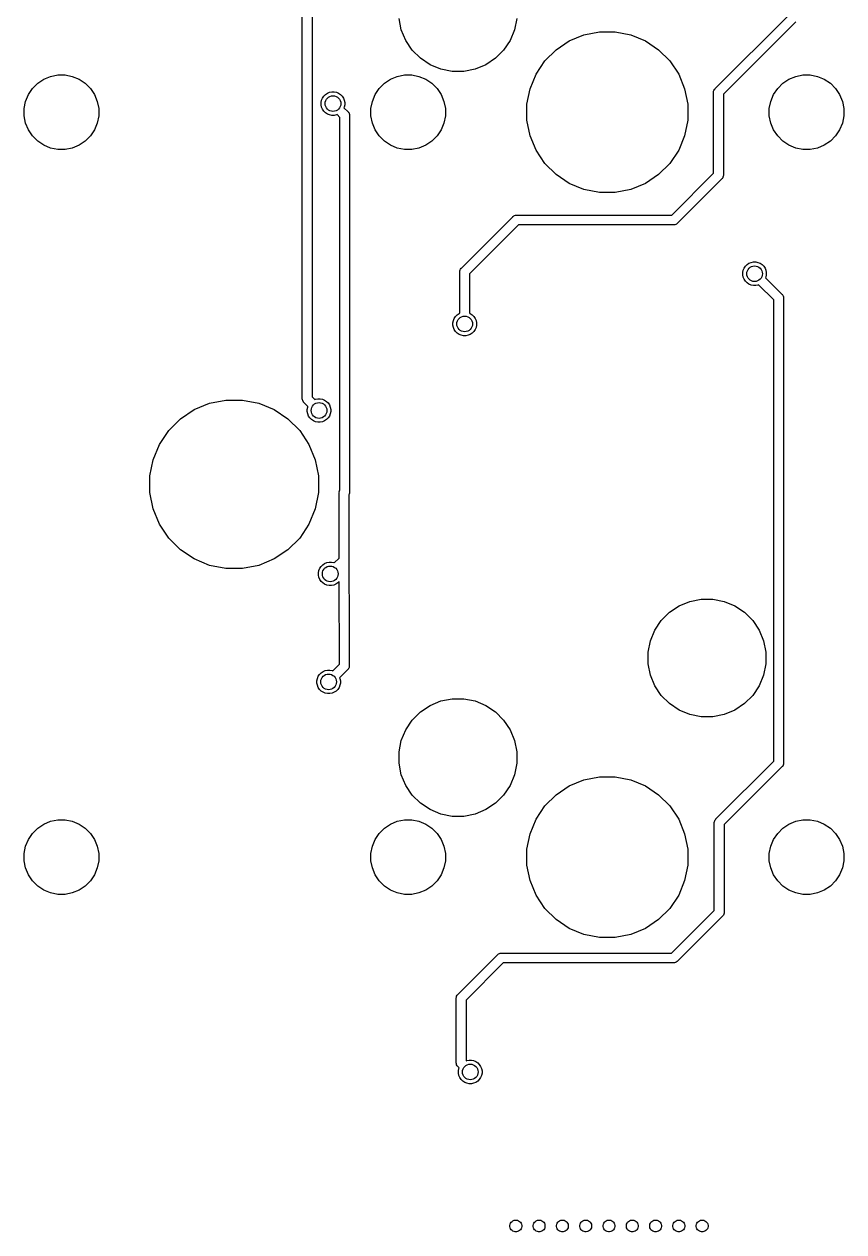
# Model space of a CAD drawing. Extents: x 0.5 to 11.1, y -4 to -0.9.
# Drawn here: x 10.305 to 11.128, y -3.281 to -2.068 of the extents above; entities that cross this region are included whole.
import ezdxf

# ---------------------------------------------------------------- set-up
doc = ezdxf.new("R2010")
doc.units = 0
doc.header["$MEASUREMENT"] = 0
doc.layers.add('BLACK', color=7, linetype='CONTINUOUS')

msp = doc.modelspace()

# ---------------------------------------------------------------- linework, layer by layer
at = {"layer": 'BLACK', "linetype": 'CONTINUOUS'}
for p, q in [((10.5841, -2.44397), (10.5841, -1.87173)), ((10.594, -1.87353), (10.594, -2.44217)), ((10.9986, -2.13277), (11.0714, -2.05997)), ((10.6835, -2.07372), (10.6813, -2.06231)), ((10.688, -2.08447), (10.6835, -2.07372)), ((10.7971, -2.07372), (10.7927, -2.08447)), ((10.7994, -2.06231), (10.7971, -2.07372)), ((11.0796, -2.06566), (11.0068, -2.13846)), ((10.6945, -2.09414), (10.688, -2.08447)), ((10.7927, -2.08447), (10.7862, -2.09414)), ((10.8389, -2.09381), (10.8521, -2.08497)), ((10.8521, -2.08497), (10.8668, -2.07889)), ((10.8668, -2.07889), (10.8824, -2.07579)), ((10.8824, -2.07579), (10.8983, -2.07579)), ((10.8983, -2.07579), (10.9139, -2.07889)), ((10.9139, -2.07889), (10.9286, -2.08497)), ((10.9286, -2.08497), (10.9418, -2.09381)), ((10.7027, -2.10237), (10.6945, -2.09414)), ((10.7862, -2.09414), (10.778, -2.10237)), ((10.8276, -2.10505), (10.8389, -2.09381)), ((10.9418, -2.09381), (10.953, -2.10505)), ((10.7124, -2.10883), (10.7027, -2.10237)), ((10.7231, -2.11328), (10.7124, -2.10883)), ((10.7683, -2.10883), (10.7576, -2.11328)), ((10.778, -2.10237), (10.7683, -2.10883)), ((10.8188, -2.11827), (10.8276, -2.10505)), ((10.953, -2.10505), (10.9619, -2.11827)), ((10.3246, -2.12335), (10.3314, -2.12053)), ((10.3314, -2.12053), (10.3386, -2.11909)), ((10.3386, -2.11909), (10.346, -2.11909)), ((10.346, -2.11909), (10.3532, -2.12053)), ((10.3532, -2.12053), (10.36, -2.12335)), ((10.6726, -2.12335), (10.6794, -2.12053)), ((10.6794, -2.12053), (10.6867, -2.11909)), ((10.6867, -2.11909), (10.694, -2.11909)), ((10.694, -2.11909), (10.7012, -2.12053)), ((10.7012, -2.12053), (10.7081, -2.12335)), ((10.7345, -2.11555), (10.7231, -2.11328)), ((10.7462, -2.11555), (10.7345, -2.11555)), ((10.7576, -2.11328), (10.7462, -2.11555)), ((10.8127, -2.13295), (10.8188, -2.11827)), ((10.9619, -2.11827), (10.9679, -2.13295)), ((11.0726, -2.12335), (11.0794, -2.12053)), ((11.0794, -2.12053), (11.0867, -2.11909)), ((11.0867, -2.11909), (11.094, -2.11909)), ((11.094, -2.11909), (11.1012, -2.12053)), ((11.1012, -2.12053), (11.1081, -2.12335)), ((10.3092, -2.13878), (10.3133, -2.13265)), ((10.3133, -2.13265), (10.3185, -2.12744)), ((10.3185, -2.12744), (10.3246, -2.12335)), ((10.36, -2.12335), (10.3661, -2.12744)), ((10.3661, -2.12744), (10.3714, -2.13265)), ((10.3714, -2.13265), (10.3754, -2.13878)), ((10.6572, -2.13878), (10.6613, -2.13265)), ((10.6613, -2.13265), (10.6665, -2.12744)), ((10.6665, -2.12744), (10.6726, -2.12335)), ((10.7081, -2.12335), (10.7142, -2.12744)), ((10.7142, -2.12744), (10.7194, -2.13265)), ((10.7194, -2.13265), (10.7235, -2.13878)), ((10.8096, -2.14855), (10.8127, -2.13295)), ((10.9679, -2.13295), (10.971, -2.14855)), ((10.9973, -2.13452), (10.9978, -2.13367)), ((10.9978, -2.13367), (10.9984, -2.13292)), ((10.9984, -2.13292), (10.9986, -2.13277)), ((11.0572, -2.13878), (11.0613, -2.13265)), ((11.0613, -2.13265), (11.0665, -2.12744)), ((11.0665, -2.12744), (11.0726, -2.12335)), ((11.1081, -2.12335), (11.1142, -2.12744)), ((11.1142, -2.12744), (11.1194, -2.13265)), ((11.1194, -2.13265), (11.1235, -2.13878)), ((10.3049, -2.15281), (10.3063, -2.14559)), ((10.3063, -2.14559), (10.3092, -2.13878)), ((10.3754, -2.13878), (10.3783, -2.14559)), ((10.3783, -2.14559), (10.3797, -2.15281)), ((10.6031, -2.14667), (10.6035, -2.14439)), ((10.6035, -2.14439), (10.6044, -2.14224)), ((10.6044, -2.14224), (10.6057, -2.14031)), ((10.6057, -2.14031), (10.6073, -2.13866)), ((10.6073, -2.13866), (10.6093, -2.13737)), ((10.6093, -2.13737), (10.6114, -2.13648)), ((10.6114, -2.13648), (10.6137, -2.13602)), ((10.6137, -2.13602), (10.616, -2.13602)), ((10.616, -2.13602), (10.6183, -2.13648)), ((10.6183, -2.13648), (10.6205, -2.13737)), ((10.6205, -2.13737), (10.6224, -2.13866)), ((10.6224, -2.13866), (10.624, -2.14031)), ((10.624, -2.14031), (10.6253, -2.14224)), ((10.6253, -2.14224), (10.6262, -2.14439)), ((10.6262, -2.14439), (10.6267, -2.14667)), ((10.6529, -2.15281), (10.6544, -2.14559)), ((10.6544, -2.14559), (10.6572, -2.13878)), ((10.7235, -2.13878), (10.7263, -2.14559)), ((10.7263, -2.14559), (10.7277, -2.15281)), ((10.9969, -2.13618), (10.997, -2.13545)), ((10.9969, -2.13642), (10.9969, -2.13618)), ((10.9969, -2.13618), (10.9969, -2.13618)), ((10.9969, -2.13666), (10.9969, -2.13642)), ((10.9969, -2.21784), (10.9969, -2.13666)), ((10.997, -2.13545), (10.9973, -2.13452)), ((11.0068, -2.13846), (11.0068, -2.21964)), ((11.0529, -2.15281), (11.0544, -2.14559)), ((11.0544, -2.14559), (11.0572, -2.13878)), ((11.1235, -2.13878), (11.1263, -2.14559)), ((11.1263, -2.14559), (11.1277, -2.15281)), ((10.3049, -2.16018), (10.3049, -2.15281)), ((10.3797, -2.15281), (10.3797, -2.16018)), ((10.6031, -2.149), (10.6031, -2.14667)), ((10.6035, -2.15128), (10.6031, -2.149)), ((10.6044, -2.15343), (10.6035, -2.15128)), ((10.6057, -2.15536), (10.6044, -2.15343)), ((10.6073, -2.15701), (10.6057, -2.15536)), ((10.6093, -2.1583), (10.6073, -2.15701)), ((10.6114, -2.15919), (10.6093, -2.1583)), ((10.6262, -2.15128), (10.6259, -2.15195)), ((10.6259, -2.15195), (10.63, -2.156)), ((10.6267, -2.149), (10.6262, -2.15128)), ((10.6267, -2.14667), (10.6267, -2.149)), ((10.63, -2.156), (10.6302, -2.15615)), ((10.6302, -2.15615), (10.6303, -2.15634)), ((10.6303, -2.15634), (10.6308, -2.1569)), ((10.6308, -2.1569), (10.6311, -2.15747)), ((10.6311, -2.15747), (10.6312, -2.15775)), ((10.6312, -2.15775), (10.6315, -2.15868)), ((10.6315, -2.15868), (10.6316, -2.1594)), ((10.6529, -2.16018), (10.6529, -2.15281)), ((10.7277, -2.15281), (10.7277, -2.16018)), ((10.8096, -2.16445), (10.8096, -2.14855)), ((10.971, -2.14855), (10.971, -2.16445)), ((11.0529, -2.16018), (11.0529, -2.15281)), ((11.1277, -2.15281), (11.1277, -2.16018)), ((10.3063, -2.16741), (10.3049, -2.16018)), ((10.3092, -2.17421), (10.3063, -2.16741)), ((10.3783, -2.16741), (10.3754, -2.17421)), ((10.3797, -2.16018), (10.3783, -2.16741)), ((10.6137, -2.15965), (10.6114, -2.15919)), ((10.616, -2.15965), (10.6137, -2.15965)), ((10.6183, -2.15919), (10.616, -2.15965)), ((10.619, -2.15891), (10.6183, -2.15919)), ((10.6218, -2.16168), (10.619, -2.15891)), ((10.6218, -2.53607), (10.6218, -2.16168)), ((10.6316, -2.1594), (10.6316, -2.1594)), ((10.6316, -2.1594), (10.6316, -2.15965)), ((10.6316, -2.15965), (10.6316, -2.15989)), ((10.6316, -2.15989), (10.6316, -2.53775)), ((10.6544, -2.16741), (10.6529, -2.16018)), ((10.6572, -2.17421), (10.6544, -2.16741)), ((10.7263, -2.16741), (10.7235, -2.17421)), ((10.7277, -2.16018), (10.7263, -2.16741)), ((10.8127, -2.18004), (10.8096, -2.16445)), ((10.971, -2.16445), (10.9679, -2.18004)), ((11.0544, -2.16741), (11.0529, -2.16018)), ((11.0572, -2.17421), (11.0544, -2.16741)), ((11.1263, -2.16741), (11.1235, -2.17421)), ((11.1277, -2.16018), (11.1263, -2.16741)), ((10.3133, -2.18034), (10.3092, -2.17421)), ((10.3185, -2.18555), (10.3133, -2.18034)), ((10.3714, -2.18034), (10.3661, -2.18555)), ((10.3754, -2.17421), (10.3714, -2.18034)), ((10.6613, -2.18034), (10.6572, -2.17421)), ((10.6665, -2.18555), (10.6613, -2.18034)), ((10.7194, -2.18034), (10.7142, -2.18555)), ((10.7235, -2.17421), (10.7194, -2.18034)), ((10.8188, -2.19473), (10.8127, -2.18004)), ((10.9679, -2.18004), (10.9619, -2.19473)), ((11.0613, -2.18034), (11.0572, -2.17421)), ((11.0665, -2.18555), (11.0613, -2.18034)), ((11.1194, -2.18034), (11.1142, -2.18555)), ((11.1235, -2.17421), (11.1194, -2.18034)), ((10.3246, -2.18964), (10.3185, -2.18555)), ((10.3314, -2.19246), (10.3246, -2.18964)), ((10.3386, -2.1939), (10.3314, -2.19246)), ((10.346, -2.1939), (10.3386, -2.1939)), ((10.3532, -2.19246), (10.346, -2.1939)), ((10.36, -2.18964), (10.3532, -2.19246)), ((10.3661, -2.18555), (10.36, -2.18964)), ((10.6726, -2.18964), (10.6665, -2.18555)), ((10.6794, -2.19246), (10.6726, -2.18964)), ((10.6867, -2.1939), (10.6794, -2.19246)), ((10.694, -2.1939), (10.6867, -2.1939)), ((10.7012, -2.19246), (10.694, -2.1939)), ((10.7081, -2.18964), (10.7012, -2.19246)), ((10.7142, -2.18555), (10.7081, -2.18964)), ((10.8276, -2.20794), (10.8188, -2.19473)), ((10.9619, -2.19473), (10.953, -2.20794)), ((11.0726, -2.18964), (11.0665, -2.18555)), ((11.0794, -2.19246), (11.0726, -2.18964)), ((11.0867, -2.1939), (11.0794, -2.19246)), ((11.094, -2.1939), (11.0867, -2.1939)), ((11.1012, -2.19246), (11.094, -2.1939)), ((11.1081, -2.18964), (11.1012, -2.19246)), ((11.1142, -2.18555), (11.1081, -2.18964)), ((10.8389, -2.21919), (10.8276, -2.20794)), ((10.8521, -2.22802), (10.8389, -2.21919)), ((10.9418, -2.21919), (10.9286, -2.22802)), ((10.953, -2.20794), (10.9418, -2.21919)), ((10.9549, -2.25984), (10.9969, -2.21784)), ((10.8668, -2.2341), (10.8521, -2.22802)), ((10.9286, -2.22802), (10.9139, -2.2341)), ((11.0052, -2.22353), (10.9606, -2.26807)), ((11.0054, -2.22338), (11.0052, -2.22353)), ((11.0055, -2.22319), (11.0054, -2.22338)), ((11.006, -2.22263), (11.0055, -2.22319)), ((11.0055, -2.22319), (11.0055, -2.22319)), ((11.0061, -2.22246), (11.006, -2.22263)), ((11.0064, -2.22177), (11.0061, -2.22246)), ((11.0067, -2.22085), (11.0064, -2.22177)), ((11.0068, -2.22012), (11.0067, -2.22085)), ((11.0068, -2.21964), (11.0068, -2.21988)), ((11.0068, -2.21988), (11.0068, -2.22012)), ((11.0068, -2.22012), (11.0068, -2.22012)), ((10.8824, -2.2372), (10.8668, -2.2341)), ((10.8983, -2.2372), (10.8824, -2.2372)), ((10.9139, -2.2341), (10.8983, -2.2372)), ((10.7438, -2.31308), (10.7955, -2.26145)), ((10.7955, -2.26145), (10.7956, -2.26127)), ((10.7956, -2.26127), (10.796, -2.26095)), ((10.796, -2.26095), (10.7964, -2.26065)), ((10.7964, -2.26065), (10.7972, -2.2602)), ((10.7972, -2.2602), (10.7981, -2.25991)), ((10.7981, -2.25991), (10.7989, -2.25984)), ((10.7989, -2.25984), (10.7991, -2.25982)), ((10.7989, -2.25984), (10.7989, -2.25984)), ((10.7991, -2.25982), (10.7994, -2.25984)), ((10.7994, -2.25984), (10.9549, -2.25984)), ((10.8012, -2.26969), (10.7521, -2.31877)), ((10.9567, -2.26969), (10.8012, -2.26969)), ((10.957, -2.26971), (10.9567, -2.26969)), ((10.9572, -2.26969), (10.957, -2.26971)), ((10.958, -2.26961), (10.9572, -2.26969)), ((10.9572, -2.26969), (10.9572, -2.26969)), ((10.9589, -2.26933), (10.958, -2.26961)), ((10.9597, -2.26888), (10.9589, -2.26933)), ((10.9605, -2.26826), (10.9597, -2.26888)), ((10.9606, -2.26807), (10.9605, -2.26826)), ((10.7422, -2.31649), (10.7423, -2.31577)), ((10.7423, -2.31577), (10.7426, -2.31484)), ((10.7426, -2.31484), (10.743, -2.31398)), ((10.743, -2.31398), (10.7436, -2.31324)), ((10.7436, -2.31324), (10.7438, -2.31308)), ((11.0263, -2.31754), (11.0267, -2.31526)), ((11.0267, -2.31526), (11.0276, -2.31311)), ((11.0276, -2.31311), (11.0289, -2.31117)), ((11.0289, -2.31117), (11.0306, -2.30953)), ((11.0306, -2.30953), (11.0325, -2.30823)), ((11.0325, -2.30823), (11.0346, -2.30734)), ((11.0346, -2.30734), (11.0369, -2.30689)), ((11.0369, -2.30689), (11.0393, -2.30689)), ((11.0393, -2.30689), (11.0415, -2.30734)), ((11.0415, -2.30734), (11.0437, -2.30823)), ((11.0437, -2.30823), (11.0456, -2.30953)), ((11.0456, -2.30953), (11.0473, -2.31117)), ((11.0473, -2.31117), (11.0486, -2.31311)), ((11.0486, -2.31311), (11.0494, -2.31526)), ((11.0494, -2.31526), (11.0499, -2.31754)), ((10.7422, -2.31673), (10.7422, -2.31649)), ((10.7422, -2.31649), (10.7422, -2.31649)), ((10.7422, -2.31697), (10.7422, -2.31673)), ((10.7422, -2.35835), (10.7422, -2.31697)), ((10.7521, -2.31877), (10.7521, -2.35835)), ((11.0263, -2.31986), (11.0263, -2.31754)), ((11.0267, -2.32215), (11.0263, -2.31986)), ((11.0276, -2.3243), (11.0267, -2.32215)), ((11.0289, -2.32623), (11.0276, -2.3243)), ((11.0306, -2.32788), (11.0289, -2.32623)), ((11.0325, -2.32917), (11.0306, -2.32788)), ((11.0494, -2.32215), (11.0492, -2.32282)), ((11.0492, -2.32282), (11.0655, -2.33914)), ((11.0499, -2.31986), (11.0494, -2.32215)), ((11.0499, -2.31754), (11.0499, -2.31986)), ((11.0346, -2.33006), (11.0325, -2.32917)), ((11.0369, -2.33051), (11.0346, -2.33006)), ((11.0393, -2.33051), (11.0369, -2.33051)), ((11.0415, -2.33006), (11.0393, -2.33051)), ((11.0422, -2.32978), (11.0415, -2.33006)), ((11.0573, -2.34483), (11.0422, -2.32978)), ((11.0655, -2.33914), (11.0657, -2.3393)), ((11.0657, -2.3393), (11.0658, -2.33949)), ((11.0658, -2.33949), (11.0658, -2.33949)), ((11.0658, -2.33949), (11.0663, -2.34005)), ((11.0663, -2.34005), (11.0664, -2.34033)), ((11.0664, -2.34033), (11.0668, -2.3409)), ((11.0573, -2.80832), (11.0573, -2.34483)), ((11.0668, -2.3409), (11.067, -2.34183)), ((11.067, -2.34183), (11.0671, -2.34255)), ((11.0671, -2.34255), (11.0671, -2.34255)), ((11.0671, -2.34255), (11.0671, -2.3428)), ((11.0671, -2.3428), (11.0671, -2.34304)), ((11.0671, -2.34304), (11.0671, -2.81011)), ((10.7358, -2.36565), (10.7367, -2.3635)), ((10.7367, -2.3635), (10.738, -2.36157)), ((10.738, -2.36157), (10.7396, -2.35992)), ((10.7396, -2.35992), (10.7416, -2.35863)), ((10.7416, -2.35863), (10.7422, -2.35835)), ((10.7521, -2.35835), (10.7527, -2.35863)), ((10.7527, -2.35863), (10.7547, -2.35992)), ((10.7547, -2.35992), (10.7563, -2.36157)), ((10.7563, -2.36157), (10.7576, -2.3635)), ((10.7576, -2.3635), (10.7585, -2.36565)), ((10.7353, -2.36793), (10.7358, -2.36565)), ((10.7353, -2.37026), (10.7353, -2.36793)), ((10.7358, -2.37254), (10.7353, -2.37026)), ((10.7367, -2.37469), (10.7358, -2.37254)), ((10.738, -2.37662), (10.7367, -2.37469)), ((10.7396, -2.37827), (10.738, -2.37662)), ((10.7563, -2.37662), (10.7547, -2.37827)), ((10.7576, -2.37469), (10.7563, -2.37662)), ((10.7585, -2.37254), (10.7576, -2.37469)), ((10.7585, -2.36565), (10.759, -2.36793)), ((10.759, -2.37026), (10.7585, -2.37254)), ((10.759, -2.36793), (10.759, -2.37026)), ((10.7416, -2.37956), (10.7396, -2.37827)), ((10.7437, -2.38045), (10.7416, -2.37956)), ((10.746, -2.38091), (10.7437, -2.38045)), ((10.7483, -2.38091), (10.746, -2.38091)), ((10.7506, -2.38045), (10.7483, -2.38091)), ((10.7527, -2.37956), (10.7506, -2.38045)), ((10.7547, -2.37827), (10.7527, -2.37956)), ((10.4756, -2.45513), (10.491, -2.44874)), ((10.491, -2.44874), (10.5074, -2.44549)), ((10.5074, -2.44549), (10.5241, -2.44549)), ((10.5241, -2.44549), (10.5404, -2.44874)), ((10.5404, -2.44874), (10.5558, -2.45513)), ((10.5841, -2.44421), (10.5841, -2.44397)), ((10.5842, -2.44518), (10.5841, -2.44421)), ((10.5845, -2.4461), (10.5842, -2.44518)), ((10.5849, -2.44696), (10.5845, -2.4461)), ((10.5854, -2.44752), (10.5849, -2.44696)), ((10.5855, -2.44771), (10.5854, -2.44752)), ((10.5857, -2.44786), (10.5855, -2.44771)), ((10.5898, -2.4519), (10.5857, -2.44786)), ((10.594, -2.44217), (10.5967, -2.44494)), ((10.5967, -2.44494), (10.5974, -2.44466)), ((10.5974, -2.44466), (10.5997, -2.44421)), ((10.5997, -2.44421), (10.602, -2.44421)), ((10.602, -2.44421), (10.6043, -2.44466)), ((10.6043, -2.44466), (10.6064, -2.44556)), ((10.6064, -2.44556), (10.6084, -2.44685)), ((10.6084, -2.44685), (10.61, -2.44849)), ((10.61, -2.44849), (10.6113, -2.45043)), ((10.4618, -2.46439), (10.4756, -2.45513)), ((10.5558, -2.45513), (10.5697, -2.46439)), ((10.589, -2.45486), (10.5895, -2.45258)), ((10.589, -2.45719), (10.589, -2.45486)), ((10.5895, -2.45947), (10.589, -2.45719)), ((10.5895, -2.45258), (10.5898, -2.4519)), ((10.5904, -2.46162), (10.5895, -2.45947)), ((10.5917, -2.46355), (10.5904, -2.46162)), ((10.6113, -2.46162), (10.61, -2.46355)), ((10.6113, -2.45043), (10.6122, -2.45258)), ((10.6122, -2.45947), (10.6113, -2.46162)), ((10.6122, -2.45258), (10.6127, -2.45486)), ((10.6127, -2.45719), (10.6122, -2.45947)), ((10.6127, -2.45486), (10.6127, -2.45719)), ((10.45, -2.47618), (10.4618, -2.46439)), ((10.5697, -2.46439), (10.5815, -2.47618)), ((10.5933, -2.4652), (10.5917, -2.46355)), ((10.5953, -2.46649), (10.5933, -2.4652)), ((10.5974, -2.46738), (10.5953, -2.46649)), ((10.5997, -2.46783), (10.5974, -2.46738)), ((10.602, -2.46783), (10.5997, -2.46783)), ((10.6043, -2.46738), (10.602, -2.46783)), ((10.6064, -2.46649), (10.6043, -2.46738)), ((10.6084, -2.4652), (10.6064, -2.46649)), ((10.61, -2.46355), (10.6084, -2.4652)), ((10.4407, -2.49004), (10.45, -2.47618)), ((10.5815, -2.47618), (10.5907, -2.49004)), ((10.4343, -2.50545), (10.4407, -2.49004)), ((10.5907, -2.49004), (10.5971, -2.50545)), ((10.4311, -2.5218), (10.4343, -2.50545)), ((10.5971, -2.50545), (10.6004, -2.5218)), ((10.4311, -2.53847), (10.4311, -2.5218)), ((10.6004, -2.5218), (10.6004, -2.53847)), ((10.4343, -2.55483), (10.4311, -2.53847)), ((10.6004, -2.53847), (10.5971, -2.55483)), ((10.6209, -2.53878), (10.621, -2.53831)), ((10.621, -2.53903), (10.6209, -2.53878)), ((10.621, -2.53781), (10.6212, -2.53736)), ((10.621, -2.53782), (10.621, -2.53781)), ((10.621, -2.53783), (10.621, -2.53782)), ((10.621, -2.53831), (10.621, -2.53783)), ((10.621, -2.56843), (10.621, -2.53903)), ((10.6212, -2.53736), (10.6213, -2.5369)), ((10.6213, -2.53689), (10.6215, -2.53646)), ((10.6213, -2.5369), (10.6213, -2.53689)), ((10.6213, -2.53689), (10.6213, -2.53689)), ((10.6215, -2.53646), (10.6218, -2.53607)), ((10.6312, -2.53988), (10.6309, -2.54057)), ((10.6309, -2.54057), (10.6309, -2.56844)), ((10.6315, -2.53896), (10.6312, -2.53988)), ((10.6316, -2.53823), (10.6315, -2.53896)), ((10.6316, -2.53775), (10.6316, -2.53799)), ((10.6316, -2.53799), (10.6316, -2.53823)), ((10.6316, -2.53823), (10.6316, -2.53823)), ((10.4407, -2.57023), (10.4343, -2.55483)), ((10.5971, -2.55483), (10.5907, -2.57023)), ((10.45, -2.5841), (10.4407, -2.57023)), ((10.5907, -2.57023), (10.5815, -2.5841)), ((10.621, -2.60419), (10.621, -2.56843)), ((10.6309, -2.56844), (10.6312, -2.71255)), ((10.4618, -2.59589), (10.45, -2.5841)), ((10.5815, -2.5841), (10.5697, -2.59589)), ((10.4756, -2.60515), (10.4618, -2.59589)), ((10.491, -2.61153), (10.4756, -2.60515)), ((10.5558, -2.60515), (10.5404, -2.61153)), ((10.5697, -2.59589), (10.5558, -2.60515)), ((10.6162, -2.609), (10.621, -2.60419)), ((10.5074, -2.61478), (10.491, -2.61153)), ((10.5241, -2.61478), (10.5074, -2.61478)), ((10.5404, -2.61153), (10.5241, -2.61478)), ((10.6003, -2.61892), (10.6007, -2.61663)), ((10.6003, -2.62124), (10.6003, -2.61892)), ((10.6007, -2.61663), (10.6016, -2.61448)), ((10.6016, -2.61448), (10.6029, -2.61255)), ((10.6029, -2.61255), (10.6046, -2.6109)), ((10.6046, -2.6109), (10.6065, -2.60961)), ((10.6065, -2.60961), (10.6087, -2.60872)), ((10.6087, -2.60872), (10.6109, -2.60827)), ((10.6109, -2.60827), (10.6133, -2.60827)), ((10.6133, -2.60827), (10.6156, -2.60872)), ((10.6156, -2.60872), (10.6162, -2.609)), ((10.6007, -2.62352), (10.6003, -2.62124)), ((10.6016, -2.62567), (10.6007, -2.62352)), ((10.6029, -2.62761), (10.6016, -2.62567)), ((10.6046, -2.62925), (10.6029, -2.62761)), ((10.6065, -2.63055), (10.6046, -2.62925)), ((10.6087, -2.63144), (10.6065, -2.63055)), ((10.6109, -2.63189), (10.6087, -2.63144)), ((10.6156, -2.63144), (10.6133, -2.63189)), ((10.6177, -2.63055), (10.6156, -2.63144)), ((10.6196, -2.62925), (10.6177, -2.63055)), ((10.6212, -2.62772), (10.6196, -2.62925)), ((10.6214, -2.71076), (10.6212, -2.62772)), ((10.6133, -2.63189), (10.6109, -2.63189)), ((10.9527, -2.65866), (10.9624, -2.65219)), ((10.9624, -2.65219), (10.9731, -2.64774)), ((10.9731, -2.64774), (10.9845, -2.64547)), ((10.9845, -2.64547), (10.9962, -2.64547)), ((10.9962, -2.64547), (11.0076, -2.64774)), ((11.0076, -2.64774), (11.0183, -2.65219)), ((11.0183, -2.65219), (11.028, -2.65866)), ((10.938, -2.67655), (10.9445, -2.66688)), ((10.9445, -2.66688), (10.9527, -2.65866)), ((11.028, -2.65866), (11.0362, -2.66688)), ((11.0362, -2.66688), (11.0427, -2.67655)), ((10.9335, -2.6873), (10.938, -2.67655)), ((11.0427, -2.67655), (11.0471, -2.6873)), ((10.9313, -2.69871), (10.9335, -2.6873)), ((11.0471, -2.6873), (11.0494, -2.69871)), ((10.9313, -2.71034), (10.9313, -2.69871)), ((11.0494, -2.69871), (11.0494, -2.71034)), ((10.6147, -2.71747), (10.6214, -2.71076)), ((10.6296, -2.71644), (10.6216, -2.72442)), ((10.6298, -2.71628), (10.6296, -2.71644)), ((10.6301, -2.71593), (10.6298, -2.71628)), ((10.6304, -2.71554), (10.6301, -2.71593)), ((10.6306, -2.71511), (10.6304, -2.71553)), ((10.6304, -2.71553), (10.6304, -2.71554)), ((10.6304, -2.71554), (10.6304, -2.71554)), ((10.6308, -2.71469), (10.6306, -2.71511)), ((10.6309, -2.71468), (10.6308, -2.71468)), ((10.6308, -2.71468), (10.6308, -2.71469)), ((10.631, -2.71421), (10.6309, -2.71468)), ((10.6311, -2.71376), (10.631, -2.71421)), ((10.6312, -2.71327), (10.6311, -2.71375)), ((10.6311, -2.71375), (10.6311, -2.71375)), ((10.6311, -2.71375), (10.6311, -2.71376)), ((10.6312, -2.71255), (10.6312, -2.7128)), ((10.6312, -2.7128), (10.6312, -2.71327)), ((10.9335, -2.72175), (10.9313, -2.71034)), ((11.0494, -2.71034), (11.0471, -2.72175)), ((10.5987, -2.72738), (10.5992, -2.7251)), ((10.5987, -2.72971), (10.5987, -2.72738)), ((10.5992, -2.7251), (10.6001, -2.72295)), ((10.6001, -2.72295), (10.6014, -2.72101)), ((10.6014, -2.72101), (10.603, -2.71937)), ((10.603, -2.71937), (10.6049, -2.71808)), ((10.6049, -2.71808), (10.6071, -2.71719)), ((10.6071, -2.71719), (10.6094, -2.71673)), ((10.6094, -2.71673), (10.6117, -2.71673)), ((10.6117, -2.71673), (10.614, -2.71719)), ((10.614, -2.71719), (10.6147, -2.71747)), ((10.6216, -2.72442), (10.6219, -2.7251)), ((10.6219, -2.7251), (10.6223, -2.72738)), ((10.6223, -2.72738), (10.6223, -2.72971)), ((10.938, -2.7325), (10.9335, -2.72175)), ((11.0471, -2.72175), (11.0427, -2.7325)), ((10.5992, -2.73199), (10.5987, -2.72971)), ((10.6001, -2.73414), (10.5992, -2.73199)), ((10.6014, -2.73607), (10.6001, -2.73414)), ((10.603, -2.73772), (10.6014, -2.73607)), ((10.6049, -2.73901), (10.603, -2.73772)), ((10.6071, -2.7399), (10.6049, -2.73901)), ((10.6094, -2.74035), (10.6071, -2.7399)), ((10.6117, -2.74035), (10.6094, -2.74035)), ((10.614, -2.7399), (10.6117, -2.74035)), ((10.6161, -2.73901), (10.614, -2.7399)), ((10.6181, -2.73772), (10.6161, -2.73901)), ((10.6197, -2.73607), (10.6181, -2.73772)), ((10.621, -2.73414), (10.6197, -2.73607)), ((10.6219, -2.73199), (10.621, -2.73414)), ((10.6223, -2.72971), (10.6219, -2.73199)), ((10.9445, -2.74217), (10.938, -2.7325)), ((11.0427, -2.7325), (11.0362, -2.74217)), ((10.7027, -2.75866), (10.7124, -2.75219)), ((10.7124, -2.75219), (10.7231, -2.74774)), ((10.7231, -2.74774), (10.7345, -2.74547)), ((10.7345, -2.74547), (10.7462, -2.74547)), ((10.7462, -2.74547), (10.7576, -2.74774)), ((10.7576, -2.74774), (10.7683, -2.75219)), ((10.7683, -2.75219), (10.778, -2.75866)), ((10.9527, -2.7504), (10.9445, -2.74217)), ((10.9624, -2.75686), (10.9527, -2.7504)), ((11.028, -2.7504), (11.0183, -2.75686)), ((11.0362, -2.74217), (11.028, -2.7504)), ((10.6945, -2.76688), (10.7027, -2.75866)), ((10.778, -2.75866), (10.7862, -2.76688)), ((10.9731, -2.76131), (10.9624, -2.75686)), ((10.9845, -2.76358), (10.9731, -2.76131)), ((10.9962, -2.76358), (10.9845, -2.76358)), ((11.0076, -2.76131), (10.9962, -2.76358)), ((11.0183, -2.75686), (11.0076, -2.76131)), ((10.6835, -2.7873), (10.688, -2.77655)), ((10.688, -2.77655), (10.6945, -2.76688)), ((10.7862, -2.76688), (10.7927, -2.77655)), ((10.7927, -2.77655), (10.7971, -2.7873)), ((10.6813, -2.79871), (10.6835, -2.7873)), ((10.7971, -2.7873), (10.7994, -2.79871)), ((10.6813, -2.81034), (10.6813, -2.79871)), ((10.7994, -2.79871), (10.7994, -2.81034)), ((10.6835, -2.82175), (10.6813, -2.81034)), ((10.7994, -2.81034), (10.7971, -2.82175)), ((10.9993, -2.86623), (11.0573, -2.80832)), ((11.0663, -2.8131), (11.0658, -2.81366)), ((11.0668, -2.81225), (11.0663, -2.8131)), ((11.067, -2.81132), (11.0668, -2.81225)), ((11.0671, -2.8106), (11.067, -2.81132)), ((11.0671, -2.81011), (11.0671, -2.81035)), ((11.0671, -2.81035), (11.0671, -2.8106)), ((11.0671, -2.8106), (11.0671, -2.8106)), ((10.688, -2.8325), (10.6835, -2.82175)), ((10.7971, -2.82175), (10.7927, -2.8325)), ((10.8668, -2.82692), (10.8824, -2.82382)), ((10.8824, -2.82382), (10.8983, -2.82382)), ((10.8983, -2.82382), (10.9139, -2.82692)), ((11.0655, -2.814), (11.0076, -2.87192)), ((11.0657, -2.81385), (11.0655, -2.814)), ((11.0658, -2.81366), (11.0657, -2.81385)), ((11.0658, -2.81366), (11.0658, -2.81366)), ((10.6945, -2.84217), (10.688, -2.8325)), ((10.7927, -2.8325), (10.7862, -2.84217)), ((10.8389, -2.84184), (10.8521, -2.833)), ((10.8521, -2.833), (10.8668, -2.82692)), ((10.9139, -2.82692), (10.9286, -2.833)), ((10.9286, -2.833), (10.9418, -2.84184)), ((10.7027, -2.8504), (10.6945, -2.84217)), ((10.7862, -2.84217), (10.778, -2.8504)), ((10.8276, -2.85308), (10.8389, -2.84184)), ((10.9418, -2.84184), (10.953, -2.85308)), ((10.7124, -2.85686), (10.7027, -2.8504)), ((10.7231, -2.86131), (10.7124, -2.85686)), ((10.7345, -2.86358), (10.7231, -2.86131)), ((10.7576, -2.86131), (10.7462, -2.86358)), ((10.7683, -2.85686), (10.7576, -2.86131)), ((10.778, -2.8504), (10.7683, -2.85686)), ((10.8188, -2.8663), (10.8276, -2.85308)), ((10.953, -2.85308), (10.9619, -2.8663)), ((10.3185, -2.87548), (10.3246, -2.87138)), ((10.3246, -2.87138), (10.3314, -2.86856)), ((10.3314, -2.86856), (10.3386, -2.86713)), ((10.3386, -2.86713), (10.346, -2.86713)), ((10.346, -2.86713), (10.3532, -2.86856)), ((10.3532, -2.86856), (10.36, -2.87138)), ((10.36, -2.87138), (10.3661, -2.87548)), ((10.6665, -2.87548), (10.6726, -2.87138)), ((10.6726, -2.87138), (10.6794, -2.86856)), ((10.6794, -2.86856), (10.6867, -2.86713)), ((10.6867, -2.86713), (10.694, -2.86713)), ((10.694, -2.86713), (10.7012, -2.86856)), ((10.7012, -2.86856), (10.7081, -2.87138)), ((10.7081, -2.87138), (10.7142, -2.87548)), ((10.7462, -2.86358), (10.7345, -2.86358)), ((10.8127, -2.88099), (10.8188, -2.8663)), ((10.9619, -2.8663), (10.9679, -2.88099)), ((10.9977, -2.86964), (10.9978, -2.86892)), ((10.9977, -2.86988), (10.9977, -2.86964)), ((10.9977, -2.86964), (10.9977, -2.86964)), ((10.9977, -2.87012), (10.9977, -2.86988)), ((10.9977, -2.958), (10.9977, -2.87012)), ((10.9978, -2.86892), (10.9981, -2.86799)), ((10.9981, -2.86799), (10.9985, -2.86713)), ((10.9985, -2.86713), (10.9992, -2.86639)), ((10.9992, -2.86639), (10.9993, -2.86623)), ((11.0076, -2.87192), (11.0076, -2.9598)), ((11.0665, -2.87548), (11.0726, -2.87138)), ((11.0726, -2.87138), (11.0794, -2.86856)), ((11.0794, -2.86856), (11.0867, -2.86713)), ((11.0867, -2.86713), (11.094, -2.86713)), ((11.094, -2.86713), (11.1012, -2.86856)), ((11.1012, -2.86856), (11.1081, -2.87138)), ((11.1081, -2.87138), (11.1142, -2.87548)), ((10.3092, -2.88681), (10.3133, -2.88069)), ((10.3133, -2.88069), (10.3185, -2.87548)), ((10.3661, -2.87548), (10.3714, -2.88069)), ((10.3714, -2.88069), (10.3754, -2.88681)), ((10.6572, -2.88681), (10.6613, -2.88069)), ((10.6613, -2.88069), (10.6665, -2.87548)), ((10.7142, -2.87548), (10.7194, -2.88069)), ((10.7194, -2.88069), (10.7235, -2.88681)), ((10.8096, -2.89658), (10.8127, -2.88099)), ((10.9679, -2.88099), (10.971, -2.89658)), ((11.0572, -2.88681), (11.0613, -2.88069)), ((11.0613, -2.88069), (11.0665, -2.87548)), ((11.1142, -2.87548), (11.1194, -2.88069)), ((11.1194, -2.88069), (11.1235, -2.88681)), ((10.3049, -2.90084), (10.3063, -2.89362)), ((10.3063, -2.89362), (10.3092, -2.88681)), ((10.3754, -2.88681), (10.3783, -2.89362)), ((10.3783, -2.89362), (10.3797, -2.90084)), ((10.6529, -2.90084), (10.6544, -2.89362)), ((10.6544, -2.89362), (10.6572, -2.88681)), ((10.7235, -2.88681), (10.7263, -2.89362)), ((10.7263, -2.89362), (10.7277, -2.90084)), ((10.8096, -2.91248), (10.8096, -2.89658)), ((10.971, -2.89658), (10.971, -2.91248)), ((11.0529, -2.90084), (11.0544, -2.89362)), ((11.0544, -2.89362), (11.0572, -2.88681)), ((11.1235, -2.88681), (11.1263, -2.89362)), ((11.1263, -2.89362), (11.1277, -2.90084)), ((10.3049, -2.90821), (10.3049, -2.90084)), ((10.3063, -2.91544), (10.3049, -2.90821)), ((10.3797, -2.90821), (10.3783, -2.91544)), ((10.3797, -2.90084), (10.3797, -2.90821)), ((10.6529, -2.90821), (10.6529, -2.90084)), ((10.6544, -2.91544), (10.6529, -2.90821)), ((10.7277, -2.90821), (10.7263, -2.91544)), ((10.7277, -2.90084), (10.7277, -2.90821)), ((11.0529, -2.90821), (11.0529, -2.90084)), ((11.0544, -2.91544), (11.0529, -2.90821)), ((11.1277, -2.90821), (11.1263, -2.91544)), ((11.1277, -2.90084), (11.1277, -2.90821)), ((10.3092, -2.92224), (10.3063, -2.91544)), ((10.3133, -2.92837), (10.3092, -2.92224)), ((10.3754, -2.92224), (10.3714, -2.92837)), ((10.3783, -2.91544), (10.3754, -2.92224)), ((10.6572, -2.92224), (10.6544, -2.91544)), ((10.6613, -2.92837), (10.6572, -2.92224)), ((10.7235, -2.92224), (10.7194, -2.92837)), ((10.7263, -2.91544), (10.7235, -2.92224)), ((10.8127, -2.92807), (10.8096, -2.91248)), ((10.971, -2.91248), (10.9679, -2.92807)), ((11.0572, -2.92224), (11.0544, -2.91544)), ((11.0613, -2.92837), (11.0572, -2.92224)), ((11.1235, -2.92224), (11.1194, -2.92837)), ((11.1263, -2.91544), (11.1235, -2.92224)), ((10.3185, -2.93358), (10.3133, -2.92837)), ((10.3246, -2.93767), (10.3185, -2.93358)), ((10.3661, -2.93358), (10.36, -2.93767)), ((10.3714, -2.92837), (10.3661, -2.93358)), ((10.6665, -2.93358), (10.6613, -2.92837)), ((10.6726, -2.93767), (10.6665, -2.93358)), ((10.7142, -2.93358), (10.7081, -2.93767)), ((10.7194, -2.92837), (10.7142, -2.93358)), ((10.8188, -2.94276), (10.8127, -2.92807)), ((10.9679, -2.92807), (10.9619, -2.94276)), ((11.0665, -2.93358), (11.0613, -2.92837)), ((11.0726, -2.93767), (11.0665, -2.93358)), ((11.1142, -2.93358), (11.1081, -2.93767)), ((11.1194, -2.92837), (11.1142, -2.93358)), ((10.3314, -2.94049), (10.3246, -2.93767)), ((10.3386, -2.94193), (10.3314, -2.94049)), ((10.346, -2.94193), (10.3386, -2.94193)), ((10.3532, -2.94049), (10.346, -2.94193)), ((10.36, -2.93767), (10.3532, -2.94049)), ((10.6794, -2.94049), (10.6726, -2.93767)), ((10.6867, -2.94193), (10.6794, -2.94049)), ((10.694, -2.94193), (10.6867, -2.94193)), ((10.7012, -2.94049), (10.694, -2.94193)), ((10.7081, -2.93767), (10.7012, -2.94049)), ((10.8276, -2.95598), (10.8188, -2.94276)), ((10.9619, -2.94276), (10.953, -2.95598)), ((11.0794, -2.94049), (11.0726, -2.93767)), ((11.0867, -2.94193), (11.0794, -2.94049)), ((11.094, -2.94193), (11.0867, -2.94193)), ((11.1012, -2.94049), (11.094, -2.94193)), ((11.1081, -2.93767), (11.1012, -2.94049)), ((10.8389, -2.96722), (10.8276, -2.95598)), ((10.953, -2.95598), (10.9418, -2.96722)), ((10.9548, -3.00098), (10.9977, -2.958)), ((10.8521, -2.97605), (10.8389, -2.96722)), ((10.9418, -2.96722), (10.9286, -2.97605)), ((11.006, -2.96369), (10.9604, -3.00921)), ((11.0062, -2.96354), (11.006, -2.96369)), ((11.0063, -2.96335), (11.0062, -2.96354)), ((11.0068, -2.96279), (11.0063, -2.96335)), ((11.0072, -2.96193), (11.0068, -2.96279)), ((11.0073, -2.96161), (11.0072, -2.96193)), ((11.0075, -2.961), (11.0073, -2.96161)), ((11.0076, -2.96028), (11.0075, -2.961)), ((11.0076, -2.9598), (11.0076, -2.96004)), ((11.0076, -2.96004), (11.0076, -2.96028)), ((11.0076, -2.96028), (11.0076, -2.96028)), ((10.8668, -2.98213), (10.8521, -2.97605)), ((10.8824, -2.98524), (10.8668, -2.98213)), ((10.9139, -2.98213), (10.8983, -2.98524)), ((10.9286, -2.97605), (10.9139, -2.98213)), ((10.8983, -2.98524), (10.8824, -2.98524)), ((10.7403, -3.04241), (10.7801, -3.0026)), ((10.7801, -3.0026), (10.7803, -3.00241)), ((10.7803, -3.00241), (10.7805, -3.00225)), ((10.7805, -3.00225), (10.781, -3.00179)), ((10.781, -3.00179), (10.7819, -3.00134)), ((10.7819, -3.00134), (10.7828, -3.00106)), ((10.7828, -3.00106), (10.7835, -3.00098)), ((10.7835, -3.00098), (10.7838, -3.00096)), ((10.7835, -3.00098), (10.7835, -3.00098)), ((10.7838, -3.00096), (10.784, -3.00098)), ((10.784, -3.00098), (10.9548, -3.00098)), ((10.7858, -3.01083), (10.7485, -3.0481)), ((10.9566, -3.01083), (10.7858, -3.01083)), ((10.9568, -3.01085), (10.9566, -3.01083)), ((10.957, -3.01083), (10.9568, -3.01085)), ((10.9578, -3.01076), (10.957, -3.01083)), ((10.957, -3.01083), (10.957, -3.01083)), ((10.9587, -3.01047), (10.9578, -3.01076)), ((10.9595, -3.01002), (10.9587, -3.01047)), ((10.9603, -3.0094), (10.9595, -3.01002)), ((10.9604, -3.00921), (10.9603, -3.0094)), ((10.739, -3.04417), (10.7395, -3.04332)), ((10.7395, -3.04332), (10.7401, -3.04257)), ((10.7401, -3.04257), (10.7403, -3.04241)), ((10.7387, -3.04582), (10.7388, -3.0451)), ((10.7387, -3.04606), (10.7387, -3.04582)), ((10.7387, -3.04582), (10.7387, -3.04582)), ((10.7387, -3.0463), (10.7387, -3.04606)), ((10.7387, -3.11098), (10.7387, -3.0463)), ((10.7388, -3.0451), (10.739, -3.04417)), ((10.7485, -3.0481), (10.7485, -3.10918)), ((10.7387, -3.11122), (10.7387, -3.11098)), ((10.7388, -3.11219), (10.7387, -3.11122)), ((10.739, -3.11311), (10.7388, -3.11219)), ((10.7395, -3.11397), (10.739, -3.11311)), ((10.74, -3.11453), (10.7395, -3.11397)), ((10.7401, -3.11472), (10.74, -3.11453)), ((10.7403, -3.11487), (10.7401, -3.11472)), ((10.7416, -3.11616), (10.7403, -3.11487)), ((10.7408, -3.11911), (10.7413, -3.11683)), ((10.7413, -3.11683), (10.7416, -3.11616)), ((10.7485, -3.1092), (10.7492, -3.10892)), ((10.7485, -3.10918), (10.7485, -3.1092)), ((10.7492, -3.10892), (10.7515, -3.10846)), ((10.7515, -3.10846), (10.7538, -3.10846)), ((10.7538, -3.10846), (10.7561, -3.10892)), ((10.7561, -3.10892), (10.7583, -3.10981)), ((10.7583, -3.10981), (10.7602, -3.1111)), ((10.7602, -3.1111), (10.7618, -3.11275)), ((10.7618, -3.11275), (10.7631, -3.11468)), ((10.7631, -3.11468), (10.764, -3.11683)), ((10.764, -3.11683), (10.7645, -3.11911)), ((10.7408, -3.12144), (10.7408, -3.11911)), ((10.7413, -3.12372), (10.7408, -3.12144)), ((10.7422, -3.12587), (10.7413, -3.12372)), ((10.7435, -3.1278), (10.7422, -3.12587)), ((10.7451, -3.12945), (10.7435, -3.1278)), ((10.7618, -3.1278), (10.7602, -3.12945)), ((10.7631, -3.12587), (10.7618, -3.1278)), ((10.764, -3.12372), (10.7631, -3.12587)), ((10.7645, -3.12144), (10.764, -3.12372)), ((10.7645, -3.11911), (10.7645, -3.12144)), ((10.7471, -3.13074), (10.7451, -3.12945)), ((10.7492, -3.13163), (10.7471, -3.13074)), ((10.7515, -3.13209), (10.7492, -3.13163)), ((10.7538, -3.13209), (10.7515, -3.13209)), ((10.7561, -3.13163), (10.7538, -3.13209)), ((10.7583, -3.13074), (10.7561, -3.13163)), ((10.7602, -3.12945), (10.7583, -3.13074)), ((10.7925, -3.27434), (10.7928, -3.2732)), ((10.7925, -3.2755), (10.7925, -3.27434)), ((10.7928, -3.2732), (10.7932, -3.27212)), ((10.7932, -3.27212), (10.7939, -3.27116)), ((10.7939, -3.27116), (10.7947, -3.27033)), ((10.7947, -3.27033), (10.7956, -3.26969)), ((10.7956, -3.26969), (10.7967, -3.26924)), ((10.7967, -3.26924), (10.7979, -3.26902)), ((10.7979, -3.26902), (10.799, -3.26902)), ((10.799, -3.26902), (10.8002, -3.26924)), ((10.8002, -3.26924), (10.8012, -3.26969)), ((10.8012, -3.26969), (10.8022, -3.27033)), ((10.8022, -3.27033), (10.803, -3.27116)), ((10.803, -3.27116), (10.8037, -3.27212)), ((10.8037, -3.27212), (10.8041, -3.2732)), ((10.8041, -3.2732), (10.8044, -3.27434)), ((10.8044, -3.27434), (10.8044, -3.2755)), ((10.8159, -3.27434), (10.8161, -3.2732)), ((10.8159, -3.2755), (10.8159, -3.27434)), ((10.8161, -3.2732), (10.8166, -3.27212)), ((10.8166, -3.27212), (10.8172, -3.27116)), ((10.8172, -3.27116), (10.8181, -3.27033)), ((10.8181, -3.27033), (10.819, -3.26969)), ((10.819, -3.26969), (10.8201, -3.26924)), ((10.8201, -3.26924), (10.8212, -3.26902)), ((10.8212, -3.26902), (10.8224, -3.26902)), ((10.8224, -3.26902), (10.8235, -3.26924)), ((10.8235, -3.26924), (10.8246, -3.26969)), ((10.8246, -3.26969), (10.8256, -3.27033)), ((10.8256, -3.27033), (10.8264, -3.27116)), ((10.8264, -3.27116), (10.8271, -3.27212)), ((10.8271, -3.27212), (10.8275, -3.2732)), ((10.8275, -3.2732), (10.8277, -3.27434)), ((10.8277, -3.27434), (10.8277, -3.2755)), ((10.8393, -3.27434), (10.8395, -3.2732)), ((10.8393, -3.2755), (10.8393, -3.27434)), ((10.8395, -3.2732), (10.84, -3.27212)), ((10.84, -3.27212), (10.8406, -3.27116)), ((10.8406, -3.27116), (10.8414, -3.27033)), ((10.8414, -3.27033), (10.8424, -3.26969)), ((10.8424, -3.26969), (10.8435, -3.26924)), ((10.8435, -3.26924), (10.8446, -3.26902)), ((10.8446, -3.26902), (10.8458, -3.26902)), ((10.8458, -3.26902), (10.8469, -3.26924)), ((10.8469, -3.26924), (10.848, -3.26969)), ((10.848, -3.26969), (10.849, -3.27033)), ((10.849, -3.27033), (10.8498, -3.27116)), ((10.8498, -3.27116), (10.8504, -3.27212)), ((10.8504, -3.27212), (10.8509, -3.2732)), ((10.8509, -3.2732), (10.8511, -3.27434)), ((10.8511, -3.27434), (10.8511, -3.2755)), ((10.8627, -3.27434), (10.8629, -3.2732)), ((10.8627, -3.2755), (10.8627, -3.27434)), ((10.8629, -3.2732), (10.8633, -3.27212)), ((10.8633, -3.27212), (10.864, -3.27116)), ((10.864, -3.27116), (10.8648, -3.27033)), ((10.8648, -3.27033), (10.8658, -3.26969)), ((10.8658, -3.26969), (10.8669, -3.26924)), ((10.8669, -3.26924), (10.868, -3.26902)), ((10.868, -3.26902), (10.8692, -3.26902)), ((10.8692, -3.26902), (10.8703, -3.26924)), ((10.8703, -3.26924), (10.8714, -3.26969)), ((10.8714, -3.26969), (10.8723, -3.27033)), ((10.8723, -3.27033), (10.8732, -3.27116)), ((10.8732, -3.27116), (10.8738, -3.27212)), ((10.8738, -3.27212), (10.8743, -3.2732)), ((10.8743, -3.2732), (10.8745, -3.27434)), ((10.8745, -3.27434), (10.8745, -3.2755)), ((10.886, -3.27434), (10.8863, -3.2732)), ((10.886, -3.2755), (10.886, -3.27434)), ((10.8863, -3.2732), (10.8867, -3.27212)), ((10.8867, -3.27212), (10.8874, -3.27116)), ((10.8874, -3.27116), (10.8882, -3.27033)), ((10.8882, -3.27033), (10.8892, -3.26969)), ((10.8892, -3.26969), (10.8902, -3.26924)), ((10.8902, -3.26924), (10.8914, -3.26902)), ((10.8914, -3.26902), (10.8925, -3.26902)), ((10.8925, -3.26902), (10.8937, -3.26924)), ((10.8937, -3.26924), (10.8947, -3.26969)), ((10.8947, -3.26969), (10.8957, -3.27033)), ((10.8957, -3.27033), (10.8965, -3.27116)), ((10.8965, -3.27116), (10.8972, -3.27212)), ((10.8972, -3.27212), (10.8976, -3.2732)), ((10.8976, -3.2732), (10.8979, -3.27434)), ((10.8979, -3.27434), (10.8979, -3.2755)), ((10.9094, -3.27434), (10.9096, -3.2732)), ((10.9094, -3.2755), (10.9094, -3.27434)), ((10.9096, -3.2732), (10.9101, -3.27212)), ((10.9101, -3.27212), (10.9107, -3.27116)), ((10.9107, -3.27116), (10.9116, -3.27033)), ((10.9116, -3.27033), (10.9125, -3.26969)), ((10.9125, -3.26969), (10.9136, -3.26924)), ((10.9136, -3.26924), (10.9147, -3.26902)), ((10.9147, -3.26902), (10.9159, -3.26902)), ((10.9159, -3.26902), (10.917, -3.26924)), ((10.917, -3.26924), (10.9181, -3.26969)), ((10.9181, -3.26969), (10.9191, -3.27033)), ((10.9191, -3.27033), (10.9199, -3.27116)), ((10.9199, -3.27116), (10.9206, -3.27212)), ((10.9206, -3.27212), (10.921, -3.2732)), ((10.921, -3.2732), (10.9212, -3.27434)), ((10.9212, -3.27434), (10.9212, -3.2755)), ((10.9328, -3.27434), (10.933, -3.2732)), ((10.9328, -3.2755), (10.9328, -3.27434)), ((10.933, -3.2732), (10.9335, -3.27212)), ((10.9335, -3.27212), (10.9341, -3.27116)), ((10.9341, -3.27116), (10.9349, -3.27033)), ((10.9349, -3.27033), (10.9359, -3.26969)), ((10.9359, -3.26969), (10.937, -3.26924)), ((10.937, -3.26924), (10.9381, -3.26902)), ((10.9381, -3.26902), (10.9393, -3.26902)), ((10.9393, -3.26902), (10.9404, -3.26924)), ((10.9404, -3.26924), (10.9415, -3.26969)), ((10.9415, -3.26969), (10.9425, -3.27033)), ((10.9425, -3.27033), (10.9433, -3.27116)), ((10.9433, -3.27116), (10.9439, -3.27212)), ((10.9439, -3.27212), (10.9444, -3.2732)), ((10.9444, -3.2732), (10.9446, -3.27434)), ((10.9446, -3.27434), (10.9446, -3.2755)), ((10.9562, -3.27434), (10.9564, -3.2732)), ((10.9562, -3.2755), (10.9562, -3.27434)), ((10.9564, -3.2732), (10.9568, -3.27212)), ((10.9568, -3.27212), (10.9575, -3.27116)), ((10.9575, -3.27116), (10.9583, -3.27033)), ((10.9583, -3.27033), (10.9593, -3.26969)), ((10.9593, -3.26969), (10.9604, -3.26924)), ((10.9604, -3.26924), (10.9615, -3.26902)), ((10.9615, -3.26902), (10.9627, -3.26902)), ((10.9627, -3.26902), (10.9638, -3.26924)), ((10.9638, -3.26924), (10.9649, -3.26969)), ((10.9649, -3.26969), (10.9658, -3.27033)), ((10.9658, -3.27033), (10.9667, -3.27116)), ((10.9667, -3.27116), (10.9673, -3.27212)), ((10.9673, -3.27212), (10.9678, -3.2732)), ((10.9678, -3.2732), (10.968, -3.27434)), ((10.968, -3.27434), (10.968, -3.2755)), ((10.9795, -3.27434), (10.9798, -3.2732)), ((10.9795, -3.2755), (10.9795, -3.27434)), ((10.9798, -3.2732), (10.9802, -3.27212)), ((10.9802, -3.27212), (10.9809, -3.27116)), ((10.9809, -3.27116), (10.9817, -3.27033)), ((10.9817, -3.27033), (10.9827, -3.26969)), ((10.9827, -3.26969), (10.9837, -3.26924)), ((10.9837, -3.26924), (10.9849, -3.26902)), ((10.9849, -3.26902), (10.986, -3.26902)), ((10.986, -3.26902), (10.9872, -3.26924)), ((10.9872, -3.26924), (10.9883, -3.26969)), ((10.9883, -3.26969), (10.9892, -3.27033)), ((10.9892, -3.27033), (10.99, -3.27116)), ((10.99, -3.27116), (10.9907, -3.27212)), ((10.9907, -3.27212), (10.9911, -3.2732)), ((10.9911, -3.2732), (10.9914, -3.27434)), ((10.9914, -3.27434), (10.9914, -3.2755)), ((10.7928, -3.27664), (10.7925, -3.2755)), ((10.7932, -3.27772), (10.7928, -3.27664)), ((10.7939, -3.27869), (10.7932, -3.27772)), ((10.7947, -3.27951), (10.7939, -3.27869)), ((10.7956, -3.28015), (10.7947, -3.27951)), ((10.7967, -3.2806), (10.7956, -3.28015)), ((10.7979, -3.28083), (10.7967, -3.2806)), ((10.799, -3.28083), (10.7979, -3.28083)), ((10.8002, -3.2806), (10.799, -3.28083)), ((10.8012, -3.28015), (10.8002, -3.2806)), ((10.8022, -3.27951), (10.8012, -3.28015)), ((10.803, -3.27869), (10.8022, -3.27951)), ((10.8037, -3.27772), (10.803, -3.27869)), ((10.8041, -3.27664), (10.8037, -3.27772)), ((10.8044, -3.2755), (10.8041, -3.27664)), ((10.8161, -3.27664), (10.8159, -3.2755)), ((10.8166, -3.27772), (10.8161, -3.27664)), ((10.8172, -3.27869), (10.8166, -3.27772)), ((10.8181, -3.27951), (10.8172, -3.27869)), ((10.819, -3.28015), (10.8181, -3.27951)), ((10.8201, -3.2806), (10.819, -3.28015)), ((10.8212, -3.28083), (10.8201, -3.2806)), ((10.8224, -3.28083), (10.8212, -3.28083)), ((10.8235, -3.2806), (10.8224, -3.28083)), ((10.8246, -3.28015), (10.8235, -3.2806)), ((10.8256, -3.27951), (10.8246, -3.28015)), ((10.8264, -3.27869), (10.8256, -3.27951)), ((10.8271, -3.27772), (10.8264, -3.27869)), ((10.8275, -3.27664), (10.8271, -3.27772)), ((10.8277, -3.2755), (10.8275, -3.27664)), ((10.8395, -3.27664), (10.8393, -3.2755)), ((10.84, -3.27772), (10.8395, -3.27664)), ((10.8406, -3.27869), (10.84, -3.27772)), ((10.8414, -3.27951), (10.8406, -3.27869)), ((10.8424, -3.28015), (10.8414, -3.27951)), ((10.8435, -3.2806), (10.8424, -3.28015)), ((10.8446, -3.28083), (10.8435, -3.2806)), ((10.8458, -3.28083), (10.8446, -3.28083)), ((10.8469, -3.2806), (10.8458, -3.28083)), ((10.848, -3.28015), (10.8469, -3.2806)), ((10.849, -3.27951), (10.848, -3.28015)), ((10.8498, -3.27869), (10.849, -3.27951)), ((10.8504, -3.27772), (10.8498, -3.27869)), ((10.8509, -3.27664), (10.8504, -3.27772)), ((10.8511, -3.2755), (10.8509, -3.27664)), ((10.8629, -3.27664), (10.8627, -3.2755)), ((10.8633, -3.27772), (10.8629, -3.27664)), ((10.864, -3.27869), (10.8633, -3.27772)), ((10.8648, -3.27951), (10.864, -3.27869)), ((10.8658, -3.28015), (10.8648, -3.27951)), ((10.8669, -3.2806), (10.8658, -3.28015)), ((10.868, -3.28083), (10.8669, -3.2806)), ((10.8692, -3.28083), (10.868, -3.28083)), ((10.8703, -3.2806), (10.8692, -3.28083)), ((10.8714, -3.28015), (10.8703, -3.2806)), ((10.8723, -3.27951), (10.8714, -3.28015)), ((10.8732, -3.27869), (10.8723, -3.27951)), ((10.8738, -3.27772), (10.8732, -3.27869)), ((10.8743, -3.27664), (10.8738, -3.27772)), ((10.8745, -3.2755), (10.8743, -3.27664)), ((10.8863, -3.27664), (10.886, -3.2755)), ((10.8867, -3.27772), (10.8863, -3.27664)), ((10.8874, -3.27869), (10.8867, -3.27772)), ((10.8882, -3.27951), (10.8874, -3.27869)), ((10.8892, -3.28015), (10.8882, -3.27951)), ((10.8902, -3.2806), (10.8892, -3.28015)), ((10.8914, -3.28083), (10.8902, -3.2806)), ((10.8925, -3.28083), (10.8914, -3.28083)), ((10.8937, -3.2806), (10.8925, -3.28083)), ((10.8947, -3.28015), (10.8937, -3.2806)), ((10.8957, -3.27951), (10.8947, -3.28015)), ((10.8965, -3.27869), (10.8957, -3.27951)), ((10.8972, -3.27772), (10.8965, -3.27869)), ((10.8976, -3.27664), (10.8972, -3.27772)), ((10.8979, -3.2755), (10.8976, -3.27664)), ((10.9096, -3.27664), (10.9094, -3.2755)), ((10.9101, -3.27772), (10.9096, -3.27664)), ((10.9107, -3.27869), (10.9101, -3.27772)), ((10.9116, -3.27951), (10.9107, -3.27869)), ((10.9125, -3.28015), (10.9116, -3.27951)), ((10.9136, -3.2806), (10.9125, -3.28015)), ((10.9147, -3.28083), (10.9136, -3.2806)), ((10.9159, -3.28083), (10.9147, -3.28083)), ((10.917, -3.2806), (10.9159, -3.28083)), ((10.9181, -3.28015), (10.917, -3.2806)), ((10.9191, -3.27951), (10.9181, -3.28015)), ((10.9199, -3.27869), (10.9191, -3.27951)), ((10.9206, -3.27772), (10.9199, -3.27869)), ((10.921, -3.27664), (10.9206, -3.27772)), ((10.9212, -3.2755), (10.921, -3.27664)), ((10.933, -3.27664), (10.9328, -3.2755)), ((10.9335, -3.27772), (10.933, -3.27664)), ((10.9341, -3.27869), (10.9335, -3.27772)), ((10.9349, -3.27951), (10.9341, -3.27869)), ((10.9359, -3.28015), (10.9349, -3.27951)), ((10.937, -3.2806), (10.9359, -3.28015)), ((10.9381, -3.28083), (10.937, -3.2806)), ((10.9393, -3.28083), (10.9381, -3.28083)), ((10.9404, -3.2806), (10.9393, -3.28083)), ((10.9415, -3.28015), (10.9404, -3.2806)), ((10.9425, -3.27951), (10.9415, -3.28015)), ((10.9433, -3.27869), (10.9425, -3.27951)), ((10.9439, -3.27772), (10.9433, -3.27869)), ((10.9444, -3.27664), (10.9439, -3.27772)), ((10.9446, -3.2755), (10.9444, -3.27664)), ((10.9564, -3.27664), (10.9562, -3.2755)), ((10.9568, -3.27772), (10.9564, -3.27664)), ((10.9575, -3.27869), (10.9568, -3.27772)), ((10.9583, -3.27951), (10.9575, -3.27869)), ((10.9593, -3.28015), (10.9583, -3.27951)), ((10.9604, -3.2806), (10.9593, -3.28015)), ((10.9615, -3.28083), (10.9604, -3.2806)), ((10.9627, -3.28083), (10.9615, -3.28083)), ((10.9638, -3.2806), (10.9627, -3.28083)), ((10.9649, -3.28015), (10.9638, -3.2806)), ((10.9658, -3.27951), (10.9649, -3.28015)), ((10.9667, -3.27869), (10.9658, -3.27951)), ((10.9673, -3.27772), (10.9667, -3.27869)), ((10.9678, -3.27664), (10.9673, -3.27772)), ((10.968, -3.2755), (10.9678, -3.27664)), ((10.9798, -3.27664), (10.9795, -3.2755)), ((10.9802, -3.27772), (10.9798, -3.27664)), ((10.9809, -3.27869), (10.9802, -3.27772)), ((10.9817, -3.27951), (10.9809, -3.27869)), ((10.9827, -3.28015), (10.9817, -3.27951)), ((10.9837, -3.2806), (10.9827, -3.28015)), ((10.9849, -3.28083), (10.9837, -3.2806)), ((10.986, -3.28083), (10.9849, -3.28083)), ((10.9872, -3.2806), (10.986, -3.28083)), ((10.9883, -3.28015), (10.9872, -3.2806)), ((10.9892, -3.27951), (10.9883, -3.28015)), ((10.99, -3.27869), (10.9892, -3.27951)), ((10.9907, -3.27772), (10.99, -3.27869)), ((10.9911, -3.27664), (10.9907, -3.27772)), ((10.9914, -3.2755), (10.9911, -3.27664))]:
    msp.add_line(p, q, dxfattribs=at)
at = {"layer": 'BLACK'}
for centre in [(10.6149, -2.14783), (11.0381, -2.3187), (10.7471, -2.36909), (10.6009, -2.45602), (10.6121, -2.62008), (10.6105, -2.72854), (10.7527, -3.12028)]:
    msp.add_circle(centre, 0.007874, dxfattribs=at)

doc.saveas('drawing.dxf')
